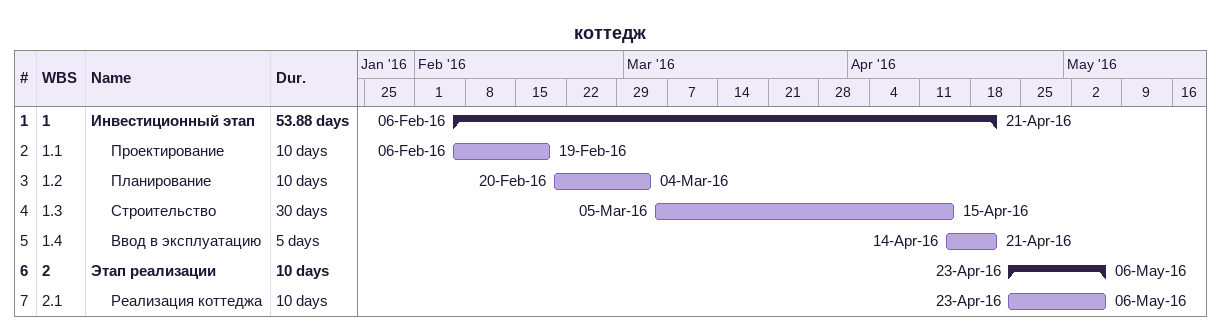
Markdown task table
коттедж

| ID | WBS | Task | Duration | Start | Finish |
|---|---|---|---|---|---|
| 1 | 1 | **Инвестиционный этап** | 53.88d | 2016-02-06 | 2016-04-21 |
| 2 | 1.1 | Проектирование | 10d | 2016-02-06 | 2016-02-19 |
| 3 | 1.2 | Планирование | 10d | 2016-02-20 | 2016-03-04 |
| 4 | 1.3 | Строительство | 30d | 2016-03-05 | 2016-04-15 |
| 5 | 1.4 | Ввод в эксплуатацию | 5d | 2016-04-14 | 2016-04-21 |
| 6 | 2 | **Этап реализации** | 10d | 2016-04-23 | 2016-05-06 |
| 7 | 2.1 | Реализация коттеджа | 10d | 2016-04-23 | 2016-05-06 |
